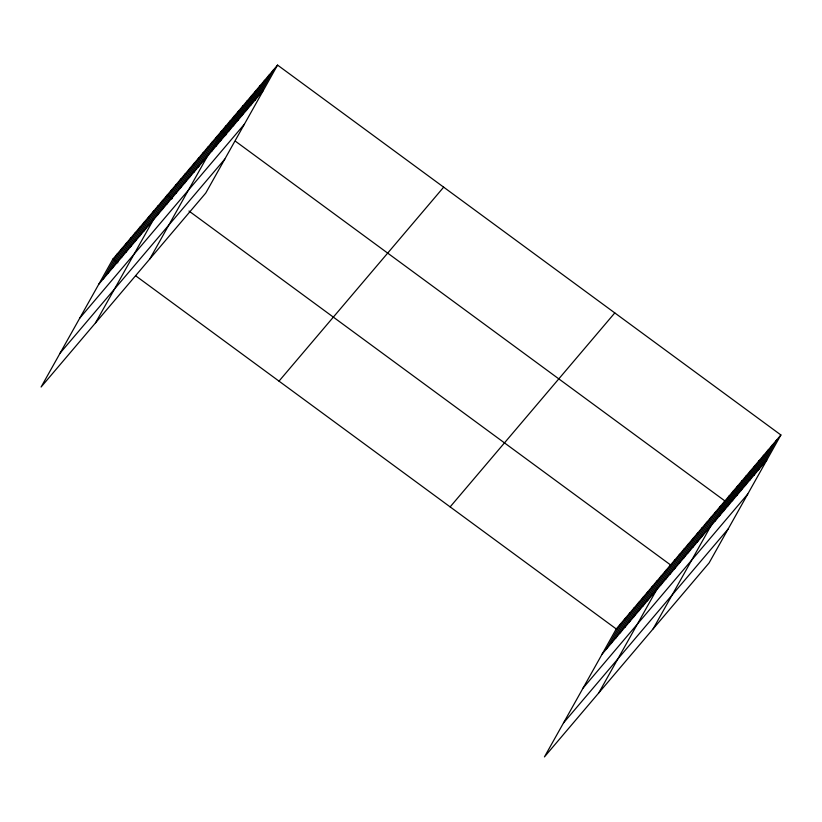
<?xml version="1.0" encoding="UTF-8"?>
<svg xmlns="http://www.w3.org/2000/svg" width="822" height="822" viewBox="0 0 822 822"><rect width="100%" height="100%" fill="white"/><g stroke="black" fill="none" stroke-linecap="round" stroke-linejoin="round"><path stroke-width="1.23" d="M277.559 65.092L112.902 259.064L41.1 387.018L205.757 193.047L277.559 65.092L780.9 434.982L709.098 562.936L544.441 756.908L616.243 628.953L780.9 434.982M103.305 278.905L117.433 253.731M107.836 273.572L121.954 248.398M112.357 268.239L126.485 243.065M116.888 262.906L131.017 237.733M121.42 257.574L135.538 232.4M125.941 252.231L140.069 227.067M130.472 246.898L144.6 221.724M135.003 241.565L149.131 216.392M139.524 236.233L153.652 211.059M144.055 230.9L158.184 205.726M148.587 225.567L162.715 200.393M95.434 323.005L167.236 195.061L172.178 198.688M157.639 214.891L171.767 189.718M162.17 209.559L176.298 184.385M166.702 204.226L180.819 179.052M171.223 198.893L185.351 173.719M175.754 193.56L189.882 168.387M180.285 188.228L194.413 163.054M184.806 182.885L198.934 157.721M189.337 177.552L203.466 152.378M193.869 172.219L207.997 147.046M198.4 166.887L212.518 141.713M202.921 161.554L217.049 136.38M149.779 258.992L221.58 131.047L226.523 134.674M211.757 151.145L225.886 125.972M216.063 146.069L230.191 120.896M220.368 140.994L234.496 115.83M224.673 135.928L238.801 110.754M228.989 130.852L243.107 105.678M233.294 125.776L247.412 100.603M237.599 120.7L251.727 95.537M241.904 115.635L256.032 90.461M246.21 110.559L260.338 85.385M250.515 105.483L264.643 80.309M254.82 100.407L268.948 75.244M259.125 95.342L273.253 70.168M606.646 648.794L620.764 623.621M611.167 643.462L625.295 618.288M615.699 638.129L629.827 612.955M620.23 632.796L634.348 607.622M624.751 627.453L638.879 602.29M629.282 622.12L643.41 596.957M633.813 616.788L647.942 591.614M638.334 611.455L652.463 586.281M642.866 606.122L656.994 580.948M647.397 600.79L661.525 575.616M651.928 595.457L666.046 570.283M598.776 692.895L670.577 564.95L188.988 211.038M660.98 584.781L675.109 559.607M665.512 579.448L679.63 554.275M670.033 574.116L684.161 548.942M674.564 568.783L688.692 543.609M679.095 563.45L693.223 538.276M683.616 558.117L697.744 532.944M688.148 552.774L702.276 527.611M692.679 547.442L706.807 522.268M697.21 542.109L711.328 516.935M701.731 536.776L715.859 511.603M706.262 531.444L720.391 506.27M653.11 628.881L724.912 500.937L235.421 141.22M715.099 521.035L729.227 495.861M719.404 515.959L733.532 490.785M723.709 510.883L737.837 485.72M728.015 505.818L742.143 480.644M732.32 500.742L746.448 475.568M736.625 495.666L750.753 470.492M740.93 490.59L755.058 465.427M745.246 485.525L759.364 460.351M749.551 480.449L763.679 455.275M753.856 475.373L767.984 450.199M758.161 470.297L772.29 445.134M762.467 465.231L776.595 440.058M98.774 284.237L263.441 90.266M79.744 318.155L244.401 124.184M60.129 353.1L224.796 159.129M279.007 381.131L443.664 187.159M450.137 506.897L614.794 312.915M602.115 654.127L766.772 460.156M583.086 688.045L747.743 494.073M563.471 722.99L728.128 529.019M112.902 259.064L117.844 262.701M135.64 275.781L616.243 628.953"/></g></svg>
